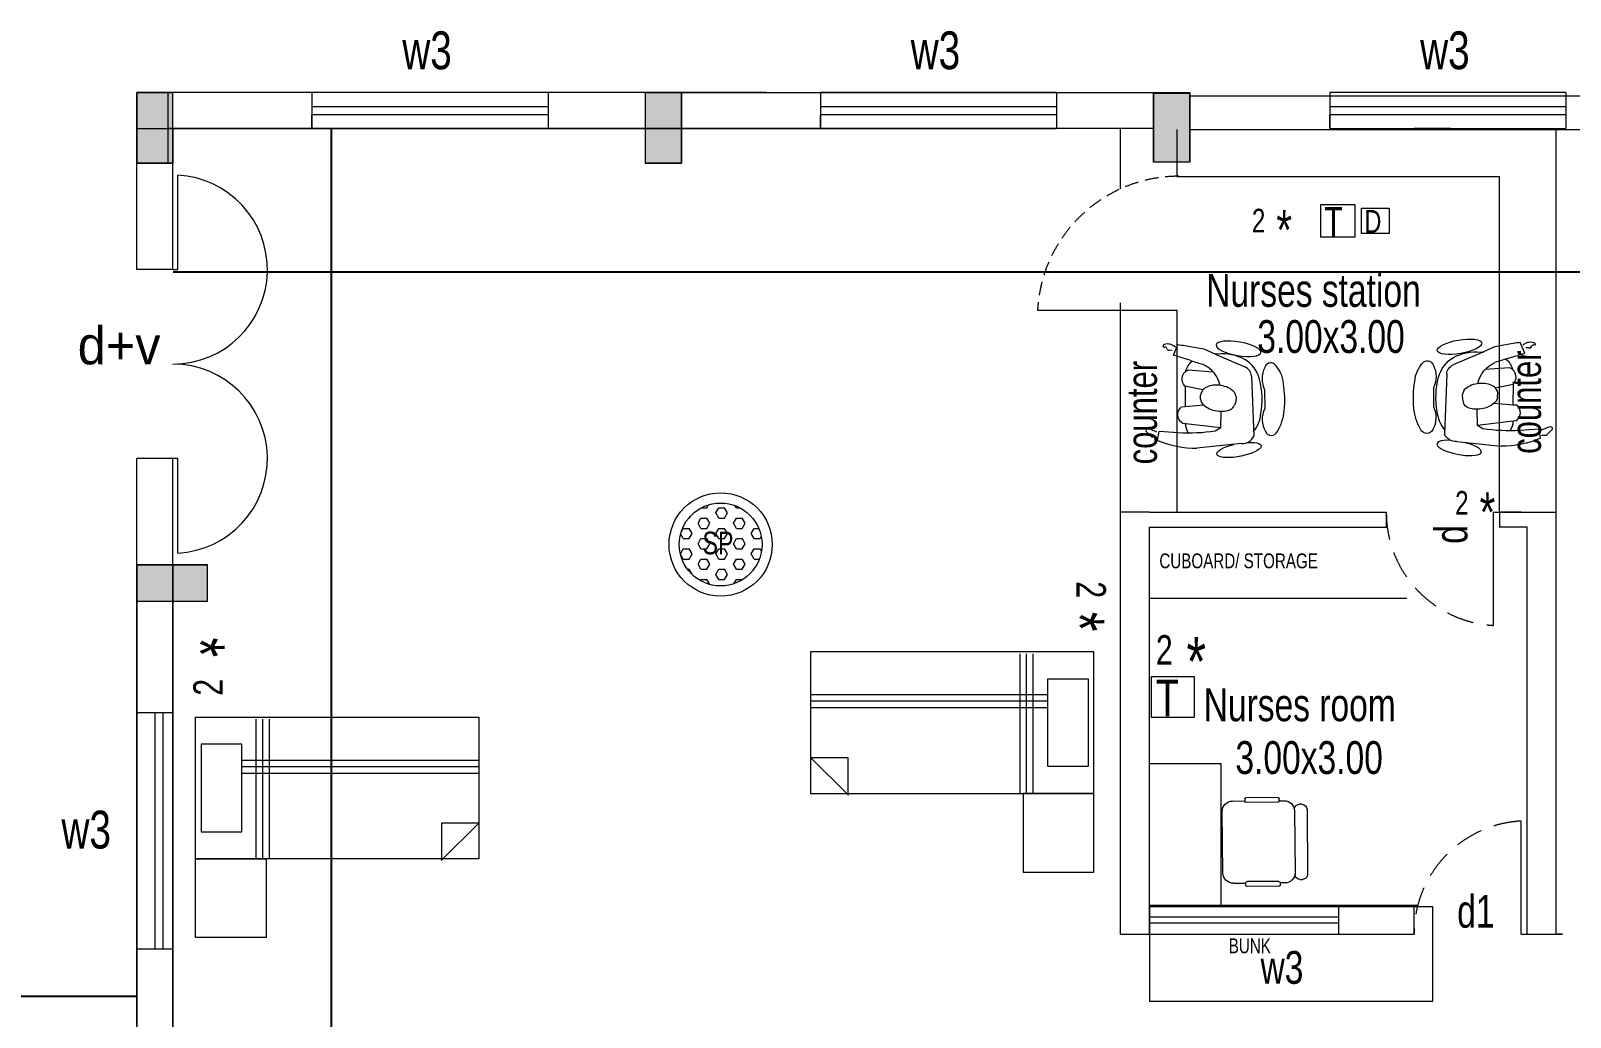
# Model space of a CAD drawing. Header units: metres. Extents: x 191982 to 427160, y -8904 to 80370.
# Drawn here: x 385554 to 395335, y 52171 to 58433 of the extents above; entities that cross this region are included whole.
import ezdxf

# ---------------------------------------------------------------- set-up
doc = ezdxf.new("R2010")
doc.units = ezdxf.units.M
doc.header["$LTSCALE"] = 700
doc.header["$MEASUREMENT"] = 0
doc.header["$PDMODE"] = 32
doc.linetypes.add('DASHED2', pattern=[0.375, 0.25, -0.125])
doc.linetypes.add('HIDDEN2', pattern=[0.1875, 0.125, -0.0625])
doc.layers.get('0').update_dxf_attribs({"lineweight": 9})
doc.layers.get('Defpoints').update_dxf_attribs({"lineweight": 9})
for name, color, linetype, lineweight in [('FIRST FLOOR', 7, 'Continuous', 9), ('FURNITURE', 7, 'Continuous', 9), ('MAIN GATE', 7, 'Continuous', 9), ('NEW PLANS', 7, 'Continuous', 9), ('PLAN', 7, 'Continuous', 9)]:
    doc.layers.add(name, color=color, linetype=linetype, lineweight=lineweight)
doc.styles.add('RVR', font='MOD20.TTF')
doc.styles.get("Standard").update_dxf_attribs({"font": 'swisscl.ttf'})
doc.dimstyles.get("Standard").update_dxf_attribs({"dimtxt": 0.23, "dimasz": 0.23, "dimexe": 0.05, "dimexo": 0.05, "dimgap": 0.06, "dimtad": 0, "dimzin": 0, "dimdsep": 46, "dimtxsty": 'Standard', "dimcen": 0, "dimse1": 1, "dimse2": 1, "dimadec": 0, "dimazin": 0, "dimtfac": 1, "dimtofl": 0, "dimtmove": 2, "dimatfit": 0, "dimfxl": 0.18, "dimtolj": 1, "dimtzin": 0, "dimarcsym": 0})

# ---------------------------------------------------------------- blocks, each defined once
blk = doc.blocks.new('*D49')
at = {"layer": 'Defpoints', "color": 0, "transparency": 16777216}
for p in [(383227.8, 52301.4), (386227.8, 52301.4), (386227.8, 52301.4)]:
    blk.add_point(p, dxfattribs=at)
at = {"layer": 'NEW PLANS', "color": 0, "lineweight": -2, "transparency": 16777216}
for p, q in [((383228, 52301.4), (384727.3, 52301.4)), ((386227.5, 52301.4), (384728.3, 52301.4))]:
    blk.add_line(p, q, dxfattribs=at)
at = {"layer": 'NEW PLANS', "color": 0, "transparency": 16777216}
for points in [[(383228, 52301.4), (383228, 52301.3), (383227.8, 52301.4)], [(386227.5, 52301.4), (386227.5, 52301.3), (386227.8, 52301.4)]]:
    blk.add_solid(points, dxfattribs=at)
at = {"layer": 'NEW PLANS', "color": 0, "transparency": 16777216, "insert": (384727.8, 52301.4), "char_height": 0.23, "attachment_point": 5}
blk.add_mtext('\\A1;3000.00', dxfattribs=at)
blk = doc.blocks.new('*D91')
at = {"layer": 'Defpoints', "color": 0, "transparency": 16777216}
for p in [(386457.8, 56916.7), (411837.8, 56916.7), (411837.8, 56901.7)]:
    blk.add_point(p, dxfattribs=at)
at = {"layer": 'MAIN GATE', "color": 0, "lineweight": -2, "transparency": 16777216}
for p, q in [((386458, 56901.7), (399147.2, 56901.7)), ((411837.5, 56901.7), (399148.4, 56901.7))]:
    blk.add_line(p, q, dxfattribs=at)
at = {"layer": 'MAIN GATE', "color": 0, "transparency": 16777216}
for points in [[(386458, 56901.7), (386458, 56901.6), (386457.8, 56901.7)], [(411837.5, 56901.7), (411837.5, 56901.6), (411837.8, 56901.7)]]:
    blk.add_solid(points, dxfattribs=at)
at = {"layer": 'MAIN GATE', "color": 0, "transparency": 16777216, "insert": (399147.8, 56901.7), "char_height": 0.23, "attachment_point": 5}
blk.add_mtext('\\A1;25380.00', dxfattribs=at)
blk = doc.blocks.new('*D93')
at = {"layer": 'Defpoints', "color": 0, "transparency": 16777216}
for p in [(387463, 57811.7), (390467.8, 57811.7), (390467.8, 45351.7)]:
    blk.add_point(p, dxfattribs=at)
at = {"layer": 'MAIN GATE', "color": 0, "lineweight": -2, "transparency": 16777216}
for p, q in [((387463, 57811.5), (387463, 51582.3)), ((387463, 45351.9), (387463, 51581.1))]:
    blk.add_line(p, q, dxfattribs=at)
at = {"layer": 'MAIN GATE', "color": 0, "transparency": 16777216}
for points in [[(387463, 57811.5), (387463.1, 57811.5), (387463, 57811.7)], [(387463, 45351.9), (387463.1, 45351.9), (387463, 45351.7)]]:
    blk.add_solid(points, dxfattribs=at)
at = {"layer": 'MAIN GATE', "color": 0, "transparency": 16777216, "insert": (387463, 51581.7), "char_height": 0.23, "attachment_point": 5, "rotation": 90}
blk.add_mtext('\\A1;12460.00', dxfattribs=at)
blk = doc.blocks.new('A$C68D14229')
for p, q in [((0.53, 0.15), (0.53, 72.15)), ((0.53, 72.15), (36.53, 72.15)), ((36.53, 72.15), (36.53, 0.15)), ((22.29, 60.4), (22.29, 0.15)), ((23.96, 60.4), (23.96, 0.15)), ((25.62, 60.4), (25.62, 0.15)), ((0.53, 56.71), (36, 56.69)), ((0.53, 55.02), (36, 55.02)), ((0.53, 53.36), (36, 53.36)), ((0.11, 9.73), (9.63, 0.15)), ((9.63, 9.58), (0.11, 9.58)), ((9.63, 0), (9.63, 9.58)), ((36.53, 0.15), (0.53, 0.15))]:
    blk.add_line(p, q)
blk.add_lwpolyline([(29.63, 70.7), (7.38, 70.7), (7.38, 60.4), (29.63, 60.4)], close=True)
blk = doc.blocks.new('DAS')
at = {"layer": 'MAIN GATE'}
h = blk.add_hatch(dxfattribs=at)
h.set_pattern_fill('HEX', color=1, scale=0.3, style=0)
h.paths.add_polyline_path([(-3163.779, -2.1999, 1), (-3163.253, -2.1999, 1)])
at = {"layer": 'MAIN GATE', "color": 5}
for radius in [0.3279, 0.263]:
    blk.add_circle((-3163.516, -2.1999), radius, dxfattribs=at)
at = {"layer": 'NEW PLANS', "color": 7}
blk.add_text('SP', height=0.144, dxfattribs=at).set_placement((-3163.6314, -2.2621))
blk = doc.blocks.new('CH')
for p, q in [((606454.48, 498284), (606454.46, 498280.09)), ((606477.29, 498287.22), (606457.8, 498287.3)), ((606480.58, 498283.9), (606480.57, 498279.98)), ((606480.58, 498283.9), (606480.57, 498279.98)), ((606453.47, 498269.58), (606453.43, 498279.68)), ((606453.84, 498280.09), (606454.52, 498280.09)), ((606454.97, 498269.58), (606454.93, 498279.67)), ((606480.13, 498269.48), (606480.09, 498279.57)), ((606481.18, 498279.98), (606480.51, 498279.98)), ((606481.64, 498269.47), (606481.6, 498279.56)), ((606454.55, 498269.17), (606453.88, 498269.17)), ((606454.5, 498269.25), (606454.49, 498267.66)), ((606480.54, 498269.06), (606481.22, 498269.06)), ((606480.6, 498267.55), (606480.6, 498269.06)), ((606457.78, 498264.34), (606477.27, 498264.26)), ((606455.69, 498262), (606455.69, 498262.72)), ((606457.34, 498260.34), (606477.88, 498260.34)), ((606479.54, 498262.7), (606479.54, 498261.98))]:
    blk.add_line(p, q)
for centre, radius, start, end in [((606457.78, 498283.99), 3.31, 89.7698, 179.7698), ((606477.27, 498283.91), 3.31, 359.7698, 89.7698), ((606453.84, 498279.68), 0.414, 89.7698, 179.7698), ((606454.52, 498279.67), 0.414, 359.7698, 89.7698), ((606480.51, 498279.57), 0.414, 89.7698, 179.7698), ((606481.18, 498279.57), 0.414, 359.7698, 89.7698), ((606453.88, 498269.58), 0.414, 179.7698, 269.7698), ((606454.56, 498269.58), 0.414, 269.7698, 359.7698), ((606480.55, 498269.48), 0.414, 179.7698, 269.7698), ((606481.22, 498269.47), 0.414, 269.7698, 359.7698), ((606457.8, 498267.64), 3.31, 179.7698, 269.7698), ((606457.34, 498262.71), 1.65, 89.7698, 179.7698), ((606477.29, 498267.57), 3.31, 269.7698, 359.7698), ((606477.89, 498262.71), 1.65, 359.7698, 89.7698), ((606457.34, 498261.99), 1.65, 179.7698, 269.7698), ((606477.88, 498261.99), 1.65, 269.7698, 359.7698)]:
    blk.add_arc(centre, radius, start, end)
blk = doc.blocks.new('CHAIR HUMAN')
at = {"layer": 'FURNITURE', "color": 8}
for p, q in [((-28.18, 22.59), (-29.99, 21.39)), ((-26.87, 22.25), (-28.18, 22.59)), ((-26.45, 23.08), (-26.56, 20.53)), ((-3.93, 19.47), (-15.58, 23.06)), ((-26.56, 20.53), (-21.37, 19.91)), ((-20.78, 17.15), (-10.32, 16.32)), ((-11.62, 17.49), (-10.32, 16.32)), ((-4.91, 0.99), (-1.09, 16.82)), ((-20.96, 12.75), (-21.91, 12.95)), ((-16.02, 11.22), (-20.96, 12.75)), ((-10.32, 16.32), (-11.13, 11.96)), ((-17.24, 9.83), (-17.46, 8.82)), ((-17.08, 7.25), (-22.07, 7.18)), ((-8.57, 6.25), (-7.89, 7.38)), ((-21.86, 0.1), (-26.79, -0.42)), ((-21.97, 2.68), (-15.4, 1.86)), ((-28.18, -1.64), (-27.4, -1.72)), ((-26.79, -0.42), (-26.2, -3.51)), ((-26.2, -3.51), (-26.2, -3.51)), ((-26.2, -3.51), (-26.2, -3.51)), ((-22.22, -3.67), (-19.05, -3.7)), ((-19.05, -3.7), (-14.6, -2.65)), ((-14.6, -2.65), (-7.15, -1.1))]:
    blk.add_line(p, q, dxfattribs=at)
at = {"layer": 'FURNITURE', "color": 253}
for p, q in [((-7.89, 7.38), (-7.74, 8.53)), ((-7.74, 8.53), (-7.84, 9.63))]:
    blk.add_line(p, q, dxfattribs=at)
at = {"layer": 'FURNITURE'}
blk.add_line((-22.25, 2.83), (-21.97, 2.68), dxfattribs=at)
for points in [[(-20.01, 17.09, -0.12585), (-18.76, 19.46, -0.12585)], [(-1.39, 15.6, -0.1466), (-0.38, 10.46, -0.10836), (-2.58, 1.41, -0.19652), (-7.57, -3.09, -0.140333), (-15.07, -3.08, -0.015809), (-15.85, -2.91, -0.015809)], [(-21.47, 0.14, -0.171126), (-22.7, 3.27)]]:
    blk.add_lwpolyline(points, format="xyb", dxfattribs=at)
blk.add_lwpolyline([(-22.03, 7.18), (-20.9, 12.74)], dxfattribs=at)
blk.add_lwpolyline([(-0.68, 3.9), (0.35, 8.92, -0.246024), (1.78, 15, -0.627364), (4.93, 14.41, -0.121702), (5.63, 8.35, -0.072521), (3.99, 1.22, -0.181268), (0.53, -3.48, -0.504268), (-1.83, -2.01, -0.233344), (-0.68, 3.9, -0.38021)], format="xyb", close=True, dxfattribs=at)
at = {"layer": 'FURNITURE', "color": 8}
for centre, start, end in [((-19.84, 14.64), 110.5954, 219.206), ((-20.6, 4.94), 123.3791, 231.9897)]:
    blk.add_arc(centre, 2.68, start, end, dxfattribs=at)
at = {"layer": 'FURNITURE', "color": 8, "extrusion": (0, 0, -1)}
for centre, major_axis, ratio, start_param, end_param in [((-29.52, 21.04), (0, -0.588), 1, -0.181994, 2.206091), ((-37.86, 66.35), (46.66, 0), 1, 1.337822, 1.388802), ((-21.07, 0.76), (24.86, -0.06), 0.919648, 4.491971, 4.932807), ((-27.59, -25.99), (47.8, -11.87), 0.939866, 4.610213, 4.814565), ((-4.47, 16.04), (3.47, 0), 1, 4.867739, 6.055789), ((-14.56, 8.79), (0, -2.9), 1, 1.166218, 1.580842), ((-14.85, 8.96), (2.54, 0), 1, 3.491617, 4.236706), ((-13.09, 6.41), (0, -5.63), 1, 2.594814, 2.913029), ((-12.59, 4.24), (0, -7.86), 1, 2.913029, 3.182008), ((-12.59, 4.24), (7.86, 0), 1, 4.752804, 5.021783), ((-11.96, 6.18), (0, -5.82), 1, 3.450037, 3.73676), ((-10.5, 8.91), (0, -2.76), 1, 3.85574, 4.450397), ((-20.3, 8.59), (8.35, 0), 1, 0.429031, 1.337682), ((-15.1, 8.15), (2.18, 0), 1, 2.108812, 2.908893), ((-12.91, 10.84), (0, -5.63), 1, 0.309394, 0.627609), ((-12.23, 12.96), (0, -7.86), 1, 0.040415, 0.309394), ((-12.23, 12.96), (0, -7.86), 1, -0.228563, 0.040415), ((-11.21, 9.18), (3.94, 0), 1, 0.836911, 1.376484), ((6.06, -246.49), (0, -248.16), 1, 3.028829, 3.042968), ((-7.75, 1.79), (2.95, 0), 1, 0.274705, 1.364745), ((-29.74, -2.48), (0.428, 0), 1, 3.842995, 5.296205), ((-28.34, -0.27), (2.87, 0), 1, 0.966213, 2.087194), ((-29.43, -1.43), (0, -0.689), 1, -1.1852, 0.10245), ((-28.47, -1.82), (0, -0.345), 1, 1.956393, 4.171446), ((-34.81, -265.82), (0, -262.45), 1, 3.174422, 3.189594)]:
    blk.add_ellipse(centre, major_axis=major_axis, ratio=ratio, start_param=start_param, end_param=end_param, dxfattribs=at)
at = {"layer": 'FURNITURE'}
blk.add_ellipse((-4.28, 21.29, -17.21), major_axis=(-5.69, 2.31), ratio=0.286876, start_param=2.025834, end_param=7.681694, dxfattribs=at)
at = {"layer": 'FURNITURE', "color": 253, "extrusion": (0, 0, -1)}
blk.add_ellipse((-29.46, -2.23), major_axis=(0.602, 0), ratio=1, start_param=2.087194, end_param=3.199031, dxfattribs=at)
at = {"layer": 'FURNITURE'}
blk.add_ellipse((-9.79, -5.6, -17.21), major_axis=(-6.15, 0.17), ratio=0.3, dxfattribs=at)

msp = doc.modelspace()

# ---------------------------------------------------------------- hatches: boundary and pattern name
at = {"layer": 'MAIN GATE'}
h = msp.add_hatch(color=256, dxfattribs=at)
h.dxf.hatch_style = 1
h.paths.add_polyline_path([(392917.772, 58036.692), (392687.772, 58036.692), (392687.772, 57598.639), (392917.772, 57598.639)])
at = {"layer": 'NEW PLANS'}
for points in [[(386227.772, 57811.692), (386457.772, 57811.692), (386457.772, 58041.692), (386227.772, 58041.692)], [(389457.772, 57811.692), (389687.772, 57811.692), (389687.772, 58041.692), (389457.772, 58041.692)], [(386227.772, 57811.692), (386227.772, 57591.692), (386457.772, 57591.692), (386457.772, 57811.692)], [(389457.772, 57811.692), (389457.772, 57591.692), (389687.772, 57591.692), (389687.772, 57811.692)], [(386227.772, 55041.692), (386227.772, 54811.692), (386447.772, 54811.692), (386447.772, 55041.692)], [(386447.772, 55041.692), (386447.772, 54811.692), (386677.772, 54811.692), (386677.772, 55041.692)]]:
    msp.add_hatch(color=256, dxfattribs=at).paths.add_polyline_path(points)

# ---------------------------------------------------------------- linework, layer by layer
for points in [[(393749.619, 57330.732), (393967.664, 57330.732), (393967.664, 57121.531), (393749.619, 57121.531)], [(394009.943, 57307.502), (394185.249, 57307.502), (394185.249, 57145.769), (394009.943, 57145.769)], [(392674.024, 54334.404), (392946.581, 54334.404), (392946.581, 54072.902), (392674.024, 54072.902)]]:
    msp.add_lwpolyline(points, close=True)
at = {"layer": 'FURNITURE'}
msp.add_line((392662.588, 54830.833), (394297.613, 54830.833), dxfattribs=at)
for points in [[(392662.588, 53780.833), (393114.717, 53780.833), (393114.717, 52872.302), (392662.588, 52872.302)], [(391859.346, 53090.841), (392309.346, 53090.841), (392309.346, 53590.841), (391859.346, 53590.841)], [(387050.376, 52675.529), (386600.376, 52675.529), (386600.376, 53175.529), (387050.376, 53175.529)], [(394462.588, 52272.302), (394462.588, 52872.302), (392662.588, 52872.302), (392662.588, 52272.302)]]:
    msp.add_lwpolyline(points, close=True, dxfattribs=at)
at = {"layer": 'MAIN GATE'}
for p, q in [((388840.889, 58041.692), (387340.889, 58041.692)), ((392070.889, 58041.692), (390570.889, 58041.692)), ((392687.772, 58036.692), (392917.772, 58036.692)), ((392917.772, 58020.045), (395926.208, 58020.045)), ((395307.724, 58041.692), (393807.724, 58041.692)), ((387340.889, 57811.692), (388840.889, 57811.692)), ((390570.889, 57811.692), (392070.889, 57811.692)), ((392838.588, 57504.833), (392838.588, 57806.098)), ((392917.772, 57806.692), (397595.011, 57806.692)), ((393807.724, 57811.692), (395307.724, 57811.692)), ((386227.772, 56916.692), (386227.772, 57591.692)), ((386457.772, 56916.692), (386457.772, 57591.692)), ((386487.772, 56916.692), (386487.772, 57515.942)), ((386457.772, 56916.692), (386227.772, 56916.692)), ((386457.772, 56916.692), (386487.772, 56916.692)), ((391950.73, 56659.19), (392838.588, 56659.19)), ((386227.772, 55041.692), (386227.772, 55716.692)), ((386457.772, 55716.692), (386227.772, 55716.692)), ((386457.772, 55041.692), (386457.772, 55716.692)), ((386487.772, 55716.692), (386457.772, 55716.692)), ((386487.772, 55117.443), (386487.772, 55716.692))]:
    msp.add_line(p, q, dxfattribs=at)
msp.add_lwpolyline([(392687.772, 58036.692), (392917.772, 58036.692), (392917.772, 57598.639), (392687.772, 57598.639)], close=True, dxfattribs=at)
for centre, start, end in [((386457.772, 56916.692), 270, 87.134016), ((386457.772, 55716.692), 272.865984, 90)]:
    msp.add_arc(centre, 600, start, end, dxfattribs=at)
at = {"layer": 'MAIN GATE', "linetype": 'DASHED2'}
for centre, start, end in [((394886.588, 55376.833), 180, 266.8152615), ((395062.588, 52696.833), 93.1847385, 180), ((395062.588, 52696.833), 93.1847385, 180)]:
    msp.add_arc(centre, 720, start, end, dxfattribs=at)
at = {"layer": 'NEW PLANS'}
for p, q in [((386227.772, 57591.692), (386227.772, 58041.692)), ((386227.772, 58041.692), (386457.772, 58041.692)), ((386227.772, 58041.692), (386457.772, 58041.692)), ((386227.772, 58041.692), (386227.772, 57591.692)), ((386457.772, 58041.692), (386424.46, 58041.692)), ((386424.46, 58041.692), (386424.46, 57591.692)), ((386457.772, 58041.692), (386424.46, 58041.692)), ((386424.46, 58041.692), (386424.46, 57591.692)), ((389457.772, 58041.692), (386441.116, 58041.692)), ((387340.889, 58041.692), (387340.889, 57811.692)), ((388840.889, 58041.692), (388840.889, 57811.692)), ((389457.772, 58041.692), (390227.772, 58041.692)), ((389457.772, 58041.692), (389457.772, 57591.692)), ((389457.772, 58041.692), (392917.772, 58041.692)), ((389457.772, 58041.692), (389457.772, 57591.692)), ((390227.772, 58041.692), (389687.772, 58041.692)), ((389687.772, 58041.692), (389687.772, 57591.692)), ((390227.772, 58041.692), (389687.772, 58041.692)), ((389687.772, 58041.692), (389687.772, 57591.692)), ((390570.889, 58041.692), (390570.889, 57811.692)), ((392070.889, 58041.692), (392070.889, 57811.692)), ((392687.772, 58036.692), (392687.772, 57598.639)), ((392687.772, 58036.692), (392687.772, 57598.639)), ((392687.772, 57598.639), (392687.772, 58036.692)), ((392687.772, 57598.639), (392687.772, 58036.692)), ((392687.772, 57598.639), (392687.772, 58036.692)), ((392687.772, 57598.639), (392687.772, 58036.692)), ((392687.772, 57598.639), (392687.772, 58036.692)), ((392687.772, 57598.639), (392687.772, 58036.692)), ((392687.772, 57598.639), (392687.772, 58036.692)), ((392687.772, 57598.639), (392687.772, 58036.692)), ((392687.772, 57598.639), (392687.772, 58036.692)), ((392687.772, 57598.639), (392687.772, 58036.692)), ((392687.772, 57598.639), (392687.772, 58036.692)), ((392687.772, 57598.639), (392687.772, 58036.692)), ((392687.772, 57598.639), (392687.772, 58036.692)), ((392687.772, 57598.639), (392687.772, 58036.692)), ((392687.772, 57598.639), (392687.772, 58036.692)), ((392687.772, 57598.639), (392687.772, 58036.692)), ((392687.772, 57598.639), (392687.772, 58036.692)), ((392917.772, 58041.692), (392917.772, 57598.639)), ((392917.772, 58036.692), (392917.772, 57598.639)), ((392917.772, 58036.692), (392917.772, 57598.639)), ((392917.772, 57598.639), (392917.772, 58036.692)), ((392917.772, 57598.639), (392917.772, 58036.692)), ((392917.772, 57598.639), (392917.772, 58036.692)), ((392917.772, 57598.639), (392917.772, 58036.692)), ((392917.772, 57598.639), (392917.772, 58036.692)), ((392917.772, 57598.639), (392917.772, 58036.692)), ((392917.772, 57598.639), (392917.772, 58036.692)), ((392917.772, 57598.639), (392917.772, 58036.692)), ((392917.772, 57598.639), (392917.772, 58036.692)), ((392917.772, 58036.692), (392917.772, 57598.639)), ((392917.772, 57598.639), (392917.772, 58036.692)), ((392917.772, 57598.639), (392917.772, 58036.692)), ((392917.772, 57598.639), (392917.772, 58036.692)), ((392917.772, 57598.639), (392917.772, 58036.692)), ((392917.772, 57598.639), (392917.772, 58036.692)), ((392917.772, 57598.639), (392917.772, 58036.692)), ((392917.772, 58036.692), (392917.772, 57598.639)), ((392917.772, 57598.639), (392917.772, 58036.692)), ((392917.772, 57598.639), (392917.772, 58036.692)), ((392917.772, 57846.462), (392917.772, 58036.692)), ((393807.724, 58041.692), (393807.724, 57811.692)), ((395307.724, 58041.692), (395307.724, 57811.692)), ((387340.889, 57951.692), (388840.889, 57951.692)), ((387340.889, 57901.692), (388840.889, 57901.692)), ((390570.889, 57951.692), (392070.889, 57951.692)), ((390570.889, 57901.692), (392070.889, 57901.692)), ((392917.772, 57598.639), (392917.772, 57941.577)), ((393807.724, 57951.692), (395307.724, 57951.692)), ((393807.724, 57901.692), (395307.724, 57901.692)), ((386227.772, 57591.692), (386227.772, 57821.692)), ((386227.772, 57811.692), (386457.772, 57811.692)), ((386227.772, 57811.692), (386457.772, 57811.692)), ((386964.46, 57811.692), (386424.46, 57811.692)), ((386457.772, 57591.692), (386457.772, 57821.692)), ((386457.772, 57811.692), (387449.444, 57811.692)), ((386457.772, 57811.692), (386457.772, 57591.692)), ((386507.772, 57811.692), (386457.772, 57811.692)), ((392687.772, 57811.692), (386457.772, 57811.692)), ((388107.789, 57811.692), (387877.789, 57811.692)), ((388449.444, 57811.692), (390696.1, 57811.692)), ((388852.772, 57811.692), (390227.772, 57811.692)), ((388852.772, 57811.692), (390227.772, 57811.692)), ((390227.772, 57811.692), (389687.772, 57811.692)), ((390227.772, 57811.692), (389687.772, 57811.692)), ((391337.789, 57811.692), (391107.789, 57811.692)), ((392478.588, 57429.277), (392478.588, 57811.692)), ((392687.772, 57598.639), (392687.772, 57811.692)), ((394574.625, 57811.692), (394344.625, 57811.692)), ((395246.588, 52696.833), (395246.588, 57811.692)), ((395246.588, 52696.833), (395246.588, 57811.692)), ((386227.772, 57691.692), (386227.772, 57591.692)), ((386227.772, 57691.692), (386227.772, 57591.692)), ((386457.772, 57691.692), (386457.772, 57591.692)), ((386457.772, 57691.692), (386457.772, 57591.692)), ((386457.772, 57591.692), (386227.772, 57591.692)), ((389687.772, 57591.692), (389457.772, 57591.692)), ((392478.588, 57429.277), (392478.588, 57504.833)), ((393462.588, 57504.833), (392838.588, 57504.833)), ((394886.588, 57504.833), (392838.588, 57504.833)), ((394886.588, 55376.833), (394886.588, 57504.833)), ((392478.588, 52696.833), (392478.588, 56704.833)), ((392478.588, 52696.833), (392478.588, 56704.833)), ((392478.588, 52696.833), (392478.588, 56659.19)), ((392478.588, 52696.833), (392478.588, 56659.19)), ((392838.588, 55376.833), (392838.588, 56659.19)), ((392662.588, 55376.833), (392478.588, 55376.833)), ((392662.588, 55376.833), (394166.588, 55376.833)), ((394166.588, 55376.833), (394166.588, 55280.833)), ((394846.588, 55376.833), (394886.588, 55376.833)), ((394846.588, 55376.833), (394846.588, 55280.833)), ((394846.588, 55376.833), (394886.588, 55376.833)), ((394846.588, 55376.833), (395246.588, 55376.833)), ((394886.588, 55376.833), (394886.588, 55280.833)), ((394886.588, 55376.833), (394886.588, 55280.833)), ((394886.588, 55376.833), (394886.588, 55280.833)), ((395022.588, 55376.833), (394886.588, 55376.833)), ((392662.588, 52696.833), (392662.588, 55280.833)), ((392662.588, 52880.833), (392662.588, 55280.833)), ((392662.588, 55280.833), (394173.017, 55280.833)), ((392662.588, 52696.833), (392662.588, 55280.833)), ((392662.588, 52880.833), (392662.588, 55280.833)), ((394846.588, 55280.833), (394846.588, 54657.944)), ((395062.588, 55280.833), (394886.588, 55280.833)), ((395062.588, 52696.833), (395062.588, 55280.833)), ((395062.588, 52696.833), (395062.588, 55280.833)), ((386227.772, 51581.692), (386227.772, 55041.692)), ((386227.772, 55041.692), (386227.772, 50831.692)), ((386227.772, 55041.692), (386677.772, 55041.692)), ((386227.772, 54811.692), (386227.772, 55041.692)), ((386457.772, 51581.692), (386457.772, 55041.692)), ((386457.772, 55041.692), (386457.772, 50831.692)), ((386227.772, 54811.692), (386677.772, 54811.692)), ((386227.772, 54104.516), (386457.772, 54104.516)), ((386227.772, 54104.516), (386457.772, 54104.516)), ((386342.772, 54104.516), (386342.772, 52604.516)), ((386342.772, 54104.516), (386342.772, 52604.516)), ((386392.772, 54104.516), (386392.772, 52604.516)), ((386392.772, 54104.516), (386392.772, 52604.516)), ((395022.588, 52696.833), (395022.588, 53415.721)), ((395022.588, 52696.833), (395022.588, 53415.721)), ((392662.588, 52880.833), (394342.588, 52880.833)), ((392662.588, 52880.833), (394366.496, 52880.833)), ((392662.588, 52880.833), (394342.588, 52880.833)), ((392662.588, 52880.833), (394366.496, 52880.833)), ((393862.588, 52880.833), (393862.588, 52696.833)), ((393862.588, 52880.833), (393862.588, 52696.833)), ((394342.588, 52696.833), (394342.588, 52880.833)), ((394342.588, 52696.833), (394342.588, 52880.833)), ((392662.588, 52808.833), (393862.588, 52808.833)), ((392662.588, 52808.833), (393862.588, 52808.833)), ((392662.588, 52768.833), (393862.588, 52768.833)), ((392662.588, 52768.833), (393862.588, 52768.833)), ((392478.588, 52696.833), (394342.588, 52696.833)), ((392478.588, 52696.833), (394342.588, 52696.833)), ((392478.588, 52696.833), (394342.588, 52696.833)), ((392478.588, 52696.833), (394342.588, 52696.833)), ((395022.588, 52696.833), (395062.588, 52696.833)), ((395022.588, 52696.833), (395062.588, 52696.833)), ((395022.588, 52696.833), (395062.588, 52696.833)), ((395022.588, 52696.833), (395062.588, 52696.833)), ((395022.588, 52696.833), (395062.588, 52696.833)), ((395022.588, 52696.833), (395062.588, 52696.833)), ((395062.588, 52696.833), (395286.588, 52696.833)), ((395062.588, 52696.833), (395286.588, 52696.833)), ((395062.588, 52696.833), (395286.588, 52696.833)), ((395062.588, 52696.833), (395286.588, 52696.833)), ((395062.588, 52696.833), (395286.588, 52696.833)), ((395286.588, 52696.833), (395246.588, 52696.833)), ((395286.588, 52696.833), (395246.588, 52696.833)), ((395286.588, 52696.833), (395246.588, 52696.833)), ((395286.588, 52696.833), (395246.588, 52696.833)), ((395286.588, 52696.833), (395246.588, 52696.833)), ((395286.588, 52696.833), (395246.588, 52696.833)), ((386227.772, 52604.516), (386457.772, 52604.516)), ((386227.772, 52604.516), (386457.772, 52604.516))]:
    msp.add_line(p, q, dxfattribs=at)
for points in [[(386457.772, 58041.692), (386227.772, 58041.692), (386227.772, 57591.692), (386457.772, 57591.692)], [(389687.772, 58041.692), (389457.772, 58041.692), (389457.772, 57591.692), (389687.772, 57591.692)], [(386677.772, 54811.692), (386677.772, 55041.692), (386227.772, 55041.692), (386227.772, 54811.692)]]:
    msp.add_lwpolyline(points, close=True, dxfattribs=at)
at = {"layer": 'NEW PLANS', "linetype": 'HIDDEN2'}
msp.add_arc((392849.34, 56609.19), 900, 90, 176.8152615, dxfattribs=at)
at = {"layer": 'PLAN'}
for p, q in [((387340.889, 57811.692), (387340.915, 57896.46)), ((390570.889, 57811.692), (390570.915, 57896.46)), ((393807.724, 57811.692), (393807.751, 57896.46))]:
    msp.add_line(p, q, dxfattribs=at)

# ---------------------------------------------------------------- block references
at = {"layer": 'FURNITURE'}
for name, p, xscale, yscale, zscale, rotation in [('CHAIR HUMAN', (393426.936, 56240.291), -23.4042932133091, 23.4042932093871, 23.4042932098714, 168.6325072444283), ('CHAIR HUMAN', (394433.064, 56253.172), 23.4042932133091, 23.4042932133091, 23.4042932133091, 191.3674927555716), ('A$C68D14229', (390505.473, 53577.641), -25.000000000091, 25.000000000091, 25, 270), ('A$C68D14229', (388404.249, 53162.329), 25.000000000091, 25.000000000091, 25.000000000091, 89.99999999999999), ('CH', (10252645.591, 12269135.616), -20.00000000022543, 19.9999999998681, 20, 90.49999722889402)]:
    msp.add_blockref(name, p, dxfattribs=dict(at, xscale=xscale, yscale=yscale, zscale=zscale, rotation=rotation))
at = {"layer": 'MAIN GATE', "xscale": 1000, "yscale": 1000, "zscale": 1000}
msp.add_blockref('DAS', (3553453.433, 57371.43), dxfattribs=at)

# ---------------------------------------------------------------- texts
at = {"attachment_point": 1}
for s, insert, char_height, width in [('2', (393312.648, 57302.739), 150, 82.39564), ('*', (393467.918, 57294.029), 250, 137.32607), ('T', (393772.822, 57314.4), 187.5, 102.99455), ('D', (394027.881, 57294.876), 144.955, 79.62457), ('2', (394603.857, 55510.692), 150, 82.39564), ('*', (394759.126, 55501.982), 250, 137.32607), ('2', (392702.794, 54596.12), 187.5, 102.99455), ('*', (392896.881, 54585.231), 312.5, 171.65759), ('T', (392703.027, 54313.989), 234.375, 128.74319)]:
    msp.add_mtext(s, dxfattribs=dict(at, insert=insert, char_height=char_height, width=width))
for s, insert, char_height, width, rotation in [('2', (392384.999, 54937.877), 187.5, 102.99455, 270), ('*', (392374.111, 54743.789), 312.5, 171.65759, 270), ('*', (386786.415, 54580.557), 312.5, 171.65759, 270), ('2', (386586.762, 54211.303), 187.5, 102.99455, 90)]:
    msp.add_mtext(s, dxfattribs=dict(at, insert=insert, char_height=char_height, width=width, rotation=rotation))
at = {"layer": 'FIRST FLOOR'}
for s, p in [('CUBOARD/ STORAGE', (392724.73, 55020.491)), ('BUNK', (393165.378, 52576.717))]:
    msp.add_text(s, height=94.08, dxfattribs=at).set_placement(p)
at = {"layer": 'MAIN GATE', "style": 'RVR'}
msp.add_text('d+v', height=240, dxfattribs=at).set_placement((385852.329, 56315.341))
at = {"layer": 'NEW PLANS'}
for s, height, p in [('w3', 240, (387914.911, 58188.97)), ('w3', 240, (391144.911, 58188.97)), ('w3', 240, (394381.747, 58188.97)), ('Nurses station', 208, (393022.591, 56680.43)), ('3.00x3.00', 208, (393347.146, 56387.85)), ('Nurses room', 208, (393006.395, 54049.792)), ('3.00x3.00', 208, (393208.062, 53714.97)), ('w3', 240, (385749.405, 53241.389)), ('d1', 208, (394616.876, 52738.916)), ('w3', 208, (393367.377, 52382.809))]:
    msp.add_text(s, height=height, dxfattribs=at).set_placement(p)
for s, height, p in [('counter', 192, (395149.382, 55746.919)), ('counter', 192, (392709.391, 55680.33)), ('d', 208, (394681.718, 55175.672))]:
    msp.add_text(s, height=height, rotation=90, dxfattribs=at).set_placement(p)

# ---------------------------------------------------------------- dimensions: what is measured, and where the dimension line sits
at = {"layer": 'MAIN GATE'}
dim = msp.add_linear_dim(base=(387463.044, 57811.692), p1=(390467.772, 45351.692), p2=(390467.772, 57811.692), angle=90, dimstyle='Standard', dxfattribs=at)
dim.commit()
dim.dimension.update_dxf_attribs({"geometry": '*D93', "text_midpoint": (387463.044, 51581.692)})
dim = msp.add_linear_dim(base=(411837.772, 56901.672), p1=(386457.772, 56916.692), p2=(411837.772, 56916.692), dimstyle='Standard', dxfattribs=at)
dim.commit()
dim.dimension.update_dxf_attribs({"geometry": '*D91', "text_midpoint": (399147.772, 56901.672)})
at = {"layer": 'NEW PLANS'}
dim = msp.add_linear_dim(base=(386227.772, 52301.363), p1=(383227.772, 52301.363), p2=(386227.772, 52301.363), dimstyle='Standard', dxfattribs=at)
dim.commit()
dim.dimension.update_dxf_attribs({"geometry": '*D49', "text_midpoint": (384727.772, 52301.363)})

doc.saveas('drawing.dxf')
